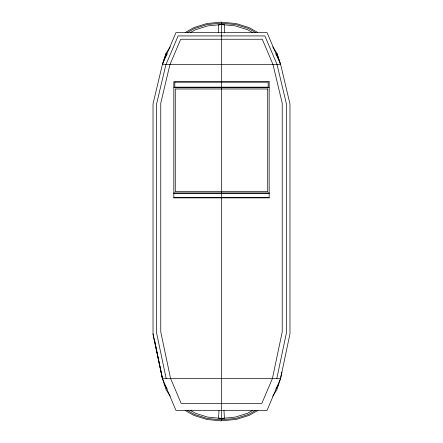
<?xml version="1.0" encoding="UTF-8"?>
<svg xmlns="http://www.w3.org/2000/svg" width="443" height="443" viewBox="0 0 443 443"><rect width="100%" height="100%" fill="white"/><g stroke="black" fill="none" stroke-linecap="round" stroke-linejoin="round"><path stroke-width="0.66" d="M280.58 64.263L289.966 103.917L289.966 333.85L280.546 378.538L276.836 389.873L272.716 396.158M218.997 410.622L218.582 418.186L222.38 418.391L235.36 417.084L247.626 413.236L252.765 410.312M281.881 372.186L280.557 378.538L267.007 410.462L175.976 410.462L162.443 378.538L153.034 333.823M276.809 378.538L286.433 332.831L286.433 103.978L277.047 64.462L264.881 35.927L178.103 35.927L166.009 64.462M170.267 46.842L166.153 53.127L162.404 64.429L153.034 103.917L153.034 334.432L162.443 378.505M165.942 64.462L156.556 103.978L156.556 332.831L166.175 378.538M169.962 64.462L160.765 103.191L160.765 331.923L170.577 378.538M280.546 64.263L267.007 32.538L175.976 32.538L162.443 64.462L162.609 63.82M162.443 64.462L166.153 53.127M170.012 64.462L180.711 39.244L262.278 39.244L272.971 64.462L282.219 103.191L282.219 331.923L272.406 378.538L261.835 403.401L181.154 403.401L170.61 378.538M164.248 58.941L167.177 53.963M275.806 389.037L278.747 384.042M185.163 32.538L193.812 27.621L206.826 23.54L220.614 22.15L236.158 23.54L249.176 27.621L257.82 32.538M187.378 32.577L194.477 28.54L207.169 24.553L220.608 23.202L235.82 24.553L248.512 28.54L255.611 32.577M190.224 32.688L195.363 29.764L207.623 25.915L220.608 24.609L224.479 24.819L224.479 32.428M255.611 410.423L248.512 414.46L235.814 418.441L220.608 419.792L207.169 418.441L194.477 414.46L187.378 410.423M257.82 410.462L249.176 415.379L236.158 419.46L220.614 420.85L206.826 419.46L193.812 415.379L185.163 410.462M162.404 64.462L280.58 64.462L276.836 53.127L272.716 46.842M173.822 87.686L269.167 87.686M173.822 192.96L269.167 192.96M173.822 193.286L269.167 193.286M173.822 197.456L269.167 197.456M280.557 378.538L162.443 378.538L166.153 389.873L170.317 396.236M252.77 32.688L247.62 29.764L235.36 25.915L222.38 24.609L218.51 24.819L218.51 32.428M190.219 410.312L195.363 413.236L207.623 417.084L220.608 418.391L224.402 418.186L223.986 410.622M275.806 53.963L278.736 58.941M164.242 384.042L167.183 389.037M276.836 53.127L280.546 64.462M154.607 340.313L155.327 343.829M155.565 345.014L162.343 378.261M221.716 419.726L221.716 420.274L221.494 419.704L221.273 420.274L221.273 419.726M221.494 22.239L221.494 32.306M221.494 32.538L221.494 410.462M221.494 410.694L221.494 420.761M174.83 82.21L174.808 87.166L268.181 87.166L268.153 82.21L174.83 82.21M269.167 81.65L173.822 81.65L173.822 197.866L269.167 197.866L269.167 81.65M267.722 88.982L175.267 88.982L175.267 191.647L267.722 191.647L267.722 88.982"/></g></svg>
